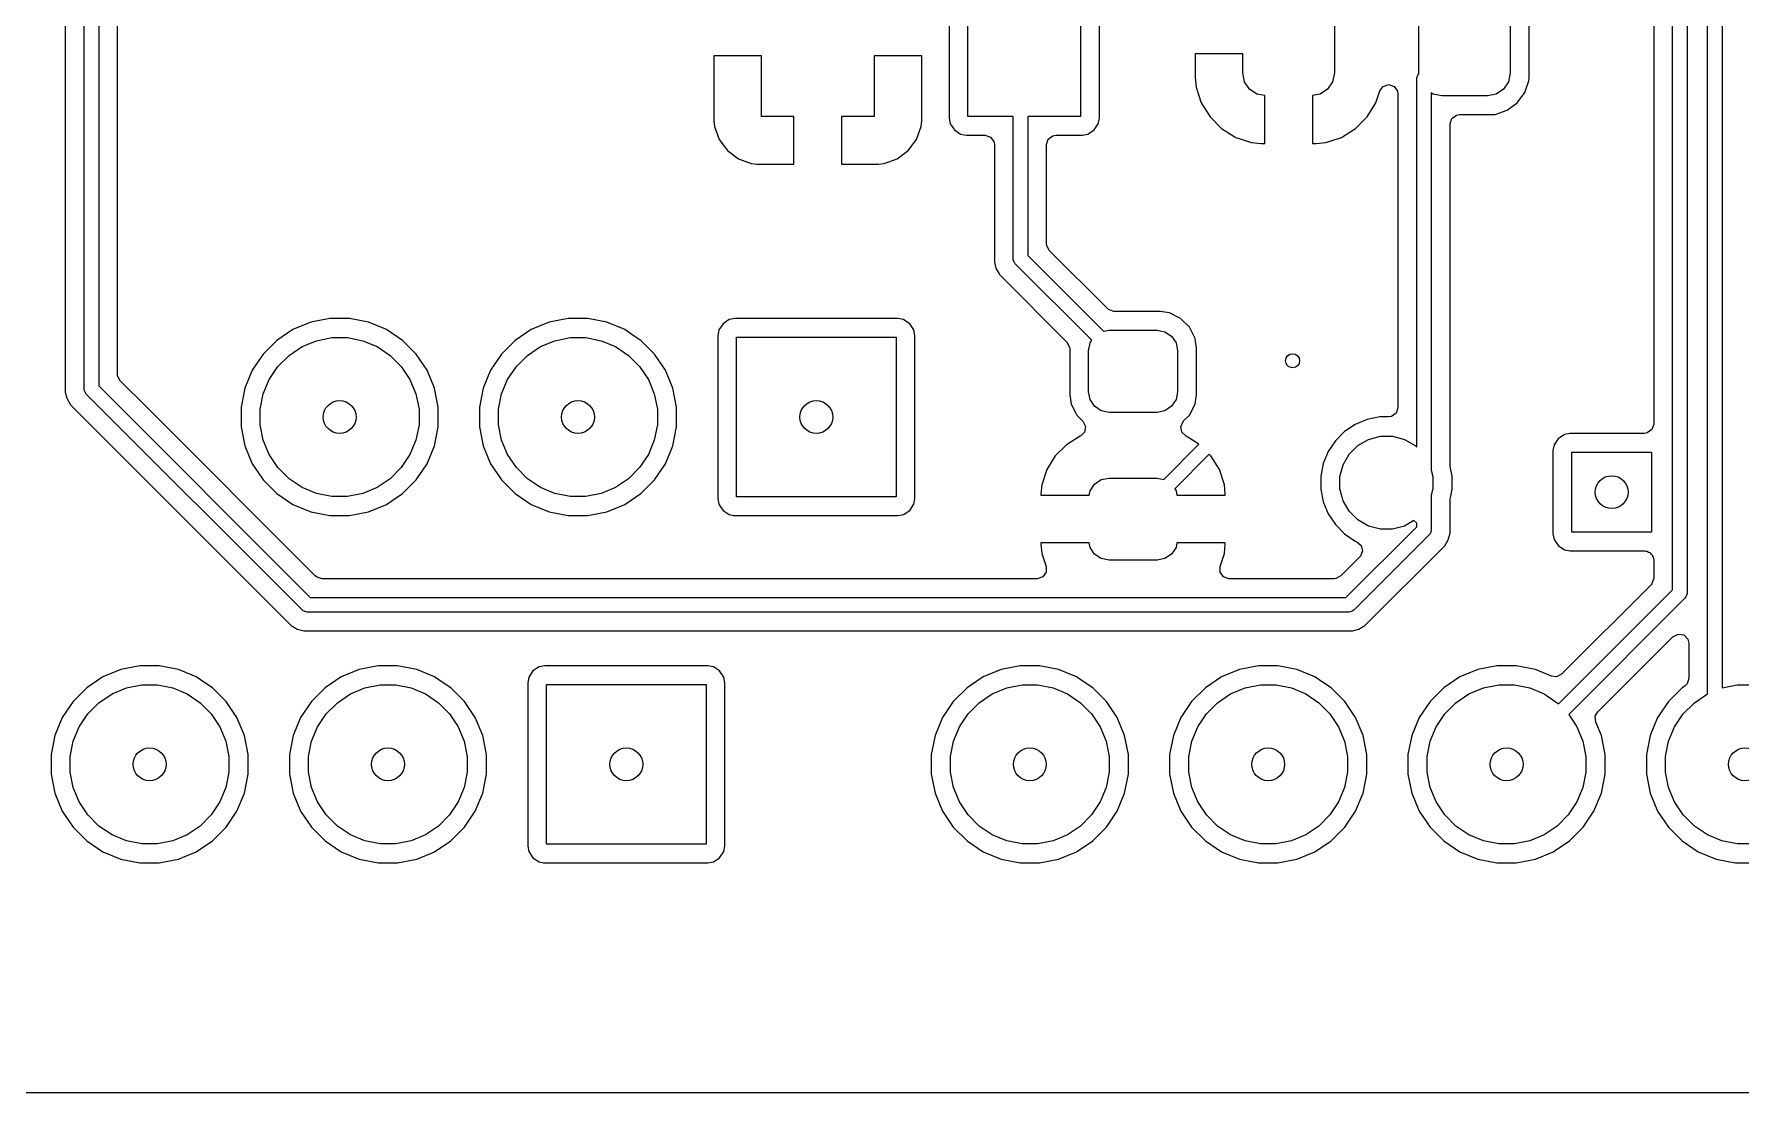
# Model space of a CAD drawing. Extents: x 2.09 to 4.51, y -4.8 to -2.93.
# Drawn here: x 2.948 to 3.664, y -4.803 to -4.359 of the extents above; entities that cross this region are included whole.
import ezdxf

# ---------------------------------------------------------------- set-up
doc = ezdxf.new("R2010")
doc.units = 0
doc.header["$MEASUREMENT"] = 0
doc.layers.add('BLACK', color=7, linetype='CONTINUOUS')

msp = doc.modelspace()

# ---------------------------------------------------------------- linework, layer by layer
at = {"layer": 'BLACK', "linetype": 'CONTINUOUS'}
for p, q in [((3.63577, -4.5922), (3.63577, -4.10528)), ((3.64187, -4.10654), (3.64187, -4.59347)), ((3.65049, -4.63579), (3.65049, -4.12902)), ((3.65659, -4.12902), (3.65659, -4.6333)), ((3.62787, -4.17261), (3.62787, -4.52266)), ((2.9615, -4.27415), (2.9615, -4.50643)), ((2.96939, -4.50787), (2.96939, -4.27559)), ((2.97549, -4.27685), (2.97549, -4.50661)), ((2.98339, -4.36817), (2.98339, -4.32082)), ((3.33226, -4.32196), (3.33226, -4.39438)), ((3.34016, -4.3936), (3.34016, -4.32274)), ((3.57559, -4.37748), (3.57559, -4.33734)), ((3.3874, -4.34118), (3.3874, -4.3936)), ((3.3953, -4.36741), (3.3953, -4.34607)), ((3.49388, -4.33944), (3.49388, -4.37537)), ((3.52931, -4.37537), (3.52931, -4.33944)), ((3.5677, -4.33944), (3.5677, -4.37537)), ((3.3953, -4.39438), (3.3953, -4.36741)), ((3.45549, -4.36741), (3.43549, -4.36741)), ((3.43549, -4.36741), (3.43549, -4.36741)), ((3.43549, -4.36741), (3.43549, -4.37734)), ((3.45549, -4.37537), (3.45549, -4.36741)), ((2.98339, -4.50173), (2.98339, -4.36817)), ((3.25354, -4.36817), (3.23354, -4.36817)), ((3.23354, -4.36817), (3.23354, -4.36817)), ((3.23354, -4.36817), (3.23354, -4.39552)), ((3.25354, -4.3936), (3.25354, -4.36817)), ((3.32079, -4.36817), (3.30079, -4.36817)), ((3.30079, -4.36817), (3.30079, -4.3936)), ((3.32079, -4.39552), (3.32079, -4.36817)), ((3.32079, -4.36817), (3.32079, -4.36817)), ((3.43549, -4.37734), (3.43591, -4.38139)), ((3.43591, -4.38139), (3.43591, -4.3814)), ((3.43591, -4.3814), (3.43808, -4.38796)), ((3.45622, -4.37904), (3.45549, -4.37537)), ((3.4583, -4.38216), (3.45622, -4.37904)), ((3.49315, -4.37904), (3.49107, -4.38216)), ((3.49388, -4.37537), (3.49315, -4.37904)), ((3.51295, -4.38294), (3.51438, -4.381)), ((3.51438, -4.381), (3.51668, -4.38027)), ((3.51668, -4.38027), (3.51896, -4.38102)), ((3.51896, -4.38102), (3.52037, -4.38298)), ((3.52844, -4.37795), (3.5285, -4.37736)), ((3.52844, -4.53234), (3.52844, -4.37795)), ((3.5285, -4.37736), (3.52896, -4.37626)), ((3.52896, -4.37626), (3.52934, -4.3758)), ((3.52939, -4.37575), (3.52931, -4.37537)), ((3.52934, -4.3758), (3.52939, -4.37575)), ((3.56697, -4.37904), (3.56489, -4.38216)), ((3.5677, -4.37537), (3.56697, -4.37904)), ((3.57374, -4.38363), (3.57548, -4.37866)), ((3.57548, -4.37866), (3.57559, -4.37748)), ((3.57559, -4.37748), (3.57559, -4.37748)), ((3.43808, -4.38796), (3.43808, -4.38796)), ((3.43808, -4.38796), (3.44172, -4.39385)), ((3.46142, -4.38424), (3.4583, -4.38216)), ((3.46469, -4.38489), (3.46142, -4.38424)), ((3.46469, -4.40497), (3.46469, -4.38489)), ((3.48795, -4.38424), (3.48469, -4.38489)), ((3.48469, -4.38489), (3.48469, -4.40497)), ((3.49107, -4.38216), (3.48795, -4.38424)), ((3.50766, -4.39385), (3.51129, -4.38796)), ((3.51129, -4.38796), (3.51295, -4.38294)), ((3.51129, -4.38796), (3.51129, -4.38796)), ((3.52037, -4.38298), (3.52055, -4.38416)), ((3.52055, -4.38416), (3.52055, -4.51577)), ((3.53524, -4.38424), (3.53455, -4.38378)), ((3.53455, -4.38378), (3.53455, -4.542)), ((3.53891, -4.38497), (3.53524, -4.38424)), ((3.5581, -4.38497), (3.53891, -4.38497)), ((3.56177, -4.38424), (3.5581, -4.38497)), ((3.56489, -4.38216), (3.56177, -4.38424)), ((3.56637, -4.39101), (3.57061, -4.38788)), ((3.57061, -4.38788), (3.57374, -4.38363)), ((3.23354, -4.39552), (3.2338, -4.3979)), ((3.26717, -4.3936), (3.25354, -4.3936)), ((3.26717, -4.4136), (3.26717, -4.3936)), ((3.30079, -4.3936), (3.28717, -4.3936)), ((3.28717, -4.3936), (3.28717, -4.4136)), ((3.32053, -4.3979), (3.32079, -4.39552)), ((3.33226, -4.39438), (3.33226, -4.39438)), ((3.33226, -4.39438), (3.33272, -4.39668)), ((3.35915, -4.3936), (3.34016, -4.3936)), ((3.35915, -4.45325), (3.35915, -4.3936)), ((3.3874, -4.3936), (3.36526, -4.3936)), ((3.36526, -4.3936), (3.36526, -4.45198)), ((3.39484, -4.39668), (3.3953, -4.39438)), ((3.44172, -4.39385), (3.44661, -4.39874)), ((3.50276, -4.39874), (3.50766, -4.39385)), ((3.54244, -4.39676), (3.54319, -4.39447)), ((3.54319, -4.39447), (3.54513, -4.39305)), ((3.54513, -4.39305), (3.54634, -4.39286)), ((3.54634, -4.39286), (3.56021, -4.39286)), ((3.56021, -4.39286), (3.56139, -4.39275)), ((3.56021, -4.39286), (3.56021, -4.39286)), ((3.56139, -4.39275), (3.56637, -4.39101)), ((3.2338, -4.3979), (3.2338, -4.3979)), ((3.2338, -4.3979), (3.23581, -4.40329)), ((3.23581, -4.40329), (3.23926, -4.40789)), ((3.31508, -4.40789), (3.31852, -4.40329)), ((3.31852, -4.40329), (3.32053, -4.3979)), ((3.32053, -4.3979), (3.32053, -4.3979)), ((3.33272, -4.39668), (3.33272, -4.39668)), ((3.33272, -4.39668), (3.3341, -4.39874)), ((3.3341, -4.39874), (3.33447, -4.39929)), ((3.33447, -4.39929), (3.33708, -4.40104)), ((3.33708, -4.40104), (3.33852, -4.40133)), ((3.33852, -4.40133), (3.33938, -4.4015)), ((3.33938, -4.4015), (3.33938, -4.4015)), ((3.33938, -4.4015), (3.33938, -4.4015)), ((3.33938, -4.4015), (3.34736, -4.4015)), ((3.34736, -4.4015), (3.34965, -4.40224)), ((3.34965, -4.40224), (3.35107, -4.40419)), ((3.37315, -4.40539), (3.37389, -4.4031)), ((3.37389, -4.4031), (3.37584, -4.40169)), ((3.37584, -4.40169), (3.37705, -4.4015)), ((3.37705, -4.4015), (3.38818, -4.4015)), ((3.38818, -4.4015), (3.39048, -4.40104)), ((3.38818, -4.4015), (3.38818, -4.4015)), ((3.39048, -4.40104), (3.39309, -4.39929)), ((3.39309, -4.39929), (3.39484, -4.39668)), ((3.44661, -4.39874), (3.4525, -4.40238)), ((3.4525, -4.40238), (3.4525, -4.40238)), ((3.4525, -4.40238), (3.45906, -4.40455)), ((3.49031, -4.40455), (3.49688, -4.40238)), ((3.49688, -4.40238), (3.50276, -4.39874)), ((3.49688, -4.40238), (3.49688, -4.40238)), ((3.54244, -4.53969), (3.54244, -4.39676)), ((3.23926, -4.40789), (3.23926, -4.40789)), ((3.23926, -4.40789), (3.24386, -4.41134)), ((3.31047, -4.41134), (3.31507, -4.40789)), ((3.31507, -4.40789), (3.31508, -4.40789)), ((3.35107, -4.40419), (3.35126, -4.40539)), ((3.35126, -4.40539), (3.35126, -4.45181)), ((3.37315, -4.4471), (3.37315, -4.40539)), ((3.45906, -4.40455), (3.45906, -4.40455)), ((3.45906, -4.40455), (3.46312, -4.40497)), ((3.46312, -4.40497), (3.46469, -4.40497)), ((3.48469, -4.40497), (3.48469, -4.40497)), ((3.48469, -4.40497), (3.48626, -4.40497)), ((3.48626, -4.40497), (3.49031, -4.40455)), ((3.49031, -4.40455), (3.49031, -4.40455)), ((3.24386, -4.41134), (3.24925, -4.41335)), ((3.24925, -4.41335), (3.24925, -4.41335)), ((3.24925, -4.41335), (3.25163, -4.4136)), ((3.25163, -4.4136), (3.26717, -4.4136)), ((3.26717, -4.4136), (3.26717, -4.4136)), ((3.28717, -4.4136), (3.28717, -4.4136)), ((3.28717, -4.4136), (3.3027, -4.4136)), ((3.3027, -4.4136), (3.30508, -4.41335)), ((3.30508, -4.41335), (3.31047, -4.41134)), ((3.30508, -4.41335), (3.30508, -4.41335)), ((3.35126, -4.45181), (3.35126, -4.45469)), ((3.35921, -4.45384), (3.35915, -4.45325)), ((3.36526, -4.45198), (3.39701, -4.48374)), ((3.3732, -4.44771), (3.37315, -4.4471)), ((3.37429, -4.44986), (3.3732, -4.44771)), ((3.39867, -4.47423), (3.37429, -4.44986)), ((3.35126, -4.45469), (3.35193, -4.4572)), ((3.35193, -4.4572), (3.35201, -4.45747)), ((3.35201, -4.45747), (3.35326, -4.45964)), ((3.35326, -4.45964), (3.35345, -4.45997)), ((3.35345, -4.45997), (3.38171, -4.48823)), ((3.35967, -4.45494), (3.35921, -4.45384)), ((3.36005, -4.45541), (3.35967, -4.45494)), ((3.39213, -4.48749), (3.36005, -4.45541)), ((3.39913, -4.47463), (3.39867, -4.47423)), ((3.40142, -4.47537), (3.39913, -4.47463)), ((3.06451, -4.47992), (3.05698, -4.48303)), ((3.0725, -4.47833), (3.06451, -4.47992)), ((3.08065, -4.47833), (3.0725, -4.47833)), ((3.0725, -4.47833), (3.0725, -4.47833)), ((3.08864, -4.47992), (3.08065, -4.47833)), ((3.08065, -4.47833), (3.08065, -4.47833)), ((3.09617, -4.48303), (3.08864, -4.47992)), ((3.16451, -4.47992), (3.15698, -4.48303)), ((3.1725, -4.47833), (3.16451, -4.47992)), ((3.18065, -4.47833), (3.1725, -4.47833)), ((3.1725, -4.47833), (3.1725, -4.47833)), ((3.18864, -4.47992), (3.18065, -4.47833)), ((3.18065, -4.47833), (3.18065, -4.47833)), ((3.19617, -4.48303), (3.18864, -4.47992)), ((3.23742, -4.48053), (3.23567, -4.48314)), ((3.24003, -4.47878), (3.23742, -4.48053)), ((3.23742, -4.48053), (3.23742, -4.48053)), ((3.24233, -4.47833), (3.24003, -4.47878)), ((3.24003, -4.47878), (3.24003, -4.47878)), ((3.31082, -4.47833), (3.24233, -4.47833)), ((3.24233, -4.47833), (3.24233, -4.47833)), ((3.24233, -4.47833), (3.24233, -4.47833)), ((3.31312, -4.47878), (3.31082, -4.47833)), ((3.31082, -4.47833), (3.31082, -4.47833)), ((3.3151, -4.48011), (3.31312, -4.47878)), ((3.31312, -4.47878), (3.31312, -4.47878)), ((3.31312, -4.47878), (3.31312, -4.47878)), ((3.31312, -4.47878), (3.31312, -4.47878)), ((3.31573, -4.48053), (3.3151, -4.48011)), ((3.31748, -4.48314), (3.31573, -4.48053)), ((3.42084, -4.47537), (3.40142, -4.47537)), ((3.42374, -4.47583), (3.42084, -4.47537)), ((3.42084, -4.47537), (3.42084, -4.47537)), ((3.4247, -4.47599), (3.42374, -4.47583)), ((3.42829, -4.47782), (3.4247, -4.47599)), ((3.4247, -4.47599), (3.4247, -4.47599)), ((3.42936, -4.47836), (3.42829, -4.47782)), ((3.43306, -4.48206), (3.42936, -4.47836)), ((3.43543, -4.48672), (3.43306, -4.48206)), ((3.05021, -4.48756), (3.04445, -4.49332)), ((3.05698, -4.48303), (3.05021, -4.48756)), ((3.0608, -4.49017), (3.06686, -4.48766)), ((3.06686, -4.48766), (3.07329, -4.48638)), ((3.07329, -4.48638), (3.07985, -4.48638)), ((3.07985, -4.48638), (3.08629, -4.48766)), ((3.08629, -4.48766), (3.09235, -4.49017)), ((3.10294, -4.48756), (3.09617, -4.48303)), ((3.1087, -4.49332), (3.10294, -4.48756)), ((3.10294, -4.48756), (3.10294, -4.48756)), ((3.15021, -4.48756), (3.14445, -4.49332)), ((3.15698, -4.48303), (3.15021, -4.48756)), ((3.1608, -4.49017), (3.16686, -4.48766)), ((3.16686, -4.48766), (3.17329, -4.48638)), ((3.17329, -4.48638), (3.17985, -4.48638)), ((3.17985, -4.48638), (3.18629, -4.48766)), ((3.18629, -4.48766), (3.19235, -4.49017)), ((3.19977, -4.48544), (3.19617, -4.48303)), ((3.20294, -4.48756), (3.19977, -4.48544)), ((3.2087, -4.49332), (3.20294, -4.48756)), ((3.20294, -4.48756), (3.20294, -4.48756)), ((3.23567, -4.48314), (3.23522, -4.48544)), ((3.23522, -4.48544), (3.23522, -4.48544)), ((3.23522, -4.48544), (3.23522, -4.55393)), ((3.23567, -4.48314), (3.23567, -4.48314)), ((3.24311, -4.55315), (3.24311, -4.48622)), ((3.24311, -4.48622), (3.31004, -4.48622)), ((3.31004, -4.48622), (3.31004, -4.55315)), ((3.31793, -4.48544), (3.31748, -4.48314)), ((3.31793, -4.55393), (3.31793, -4.48544)), ((3.38171, -4.48823), (3.38281, -4.49038)), ((3.39075, -4.49188), (3.3914, -4.48858)), ((3.3914, -4.48858), (3.39213, -4.48749)), ((3.39701, -4.48374), (3.39936, -4.48327)), ((3.39936, -4.48327), (3.41954, -4.48327)), ((3.41954, -4.48327), (3.42283, -4.48392)), ((3.42283, -4.48392), (3.42563, -4.48579)), ((3.42563, -4.48579), (3.42749, -4.48858)), ((3.42749, -4.48858), (3.42815, -4.49188)), ((3.43579, -4.48899), (3.43543, -4.48672)), ((3.43604, -4.49058), (3.43579, -4.48899)), ((3.04445, -4.49332), (3.03992, -4.50009)), ((3.05071, -4.49846), (3.05535, -4.49382)), ((3.05535, -4.49382), (3.0608, -4.49017)), ((3.09235, -4.49017), (3.0978, -4.49382)), ((3.0978, -4.49382), (3.10244, -4.49846)), ((3.11323, -4.50009), (3.1087, -4.49332)), ((3.14445, -4.49332), (3.13992, -4.50009)), ((3.15071, -4.49846), (3.15535, -4.49382)), ((3.15535, -4.49382), (3.1608, -4.49017)), ((3.19235, -4.49017), (3.1978, -4.49382)), ((3.1978, -4.49382), (3.20244, -4.49846)), ((3.21323, -4.50009), (3.2087, -4.49332)), ((3.38281, -4.49038), (3.38285, -4.49099)), ((3.38285, -4.49099), (3.38285, -4.5104)), ((3.39075, -4.5091), (3.39075, -4.49188)), ((3.42815, -4.49188), (3.42815, -4.5091)), ((3.43604, -4.5104), (3.43604, -4.49058)), ((2.98343, -4.50234), (2.98339, -4.50173)), ((2.98453, -4.50448), (2.98343, -4.50234)), ((3.03992, -4.50009), (3.03681, -4.50762)), ((3.04706, -4.50391), (3.05071, -4.49846)), ((3.10244, -4.49846), (3.10609, -4.50391)), ((3.11634, -4.50762), (3.11323, -4.50009)), ((3.13992, -4.50009), (3.13681, -4.50762)), ((3.14706, -4.50391), (3.15071, -4.49846)), ((3.20244, -4.49846), (3.20609, -4.50391)), ((3.21634, -4.50762), (3.21323, -4.50009)), ((2.9615, -4.50643), (2.9615, -4.50931)), ((2.9615, -4.50931), (2.96217, -4.51183)), ((2.96945, -4.50847), (2.96939, -4.50787)), ((2.9699, -4.50957), (2.96945, -4.50847)), ((2.97028, -4.51003), (2.9699, -4.50957)), ((3.06083, -4.60058), (2.97028, -4.51003)), ((2.97549, -4.50661), (3.06426, -4.59537)), ((2.99566, -4.51561), (2.98453, -4.50448)), ((3.03681, -4.50762), (3.03522, -4.51561)), ((3.04327, -4.5164), (3.04455, -4.50997)), ((3.04455, -4.50997), (3.04706, -4.50391)), ((3.10609, -4.50391), (3.1086, -4.50997)), ((3.1086, -4.50997), (3.10988, -4.5164)), ((3.11793, -4.51561), (3.11634, -4.50762)), ((3.13681, -4.50762), (3.13522, -4.51561)), ((3.14327, -4.5164), (3.14455, -4.50997)), ((3.14455, -4.50997), (3.14706, -4.50391)), ((3.20609, -4.50391), (3.2086, -4.50997)), ((3.2086, -4.50997), (3.20988, -4.5164)), ((3.21793, -4.51561), (3.21634, -4.50762)), ((3.38285, -4.5104), (3.38347, -4.51427)), ((3.3914, -4.5124), (3.39075, -4.5091)), ((3.42815, -4.5091), (3.42749, -4.5124)), ((3.43591, -4.51123), (3.43604, -4.5104)), ((2.96217, -4.51183), (2.96224, -4.5121)), ((2.96224, -4.5121), (2.96349, -4.51427)), ((2.96349, -4.51427), (2.96368, -4.51459)), ((2.96368, -4.51459), (3.05627, -4.60718)), ((3.06638, -4.58634), (2.99566, -4.51561)), ((3.03522, -4.51561), (3.03522, -4.52376)), ((3.04327, -4.52297), (3.04327, -4.5164)), ((3.10988, -4.5164), (3.10988, -4.52297)), ((3.11793, -4.52376), (3.11793, -4.51561)), ((3.11793, -4.51561), (3.11793, -4.51561)), ((3.13522, -4.51561), (3.13522, -4.52376)), ((3.14327, -4.52297), (3.14327, -4.5164)), ((3.20988, -4.5164), (3.20988, -4.52297)), ((3.21793, -4.52376), (3.21793, -4.51561)), ((3.38347, -4.51427), (3.38347, -4.51427)), ((3.38347, -4.51427), (3.38528, -4.51783)), ((3.38528, -4.51783), (3.38584, -4.51893)), ((3.39327, -4.51519), (3.3914, -4.5124)), ((3.39606, -4.51706), (3.39327, -4.51519)), ((3.39936, -4.51772), (3.39606, -4.51706)), ((3.41954, -4.51772), (3.39936, -4.51772)), ((3.42283, -4.51706), (3.41954, -4.51772)), ((3.42563, -4.51519), (3.42283, -4.51706)), ((3.42749, -4.5124), (3.42563, -4.51519)), ((3.43306, -4.51893), (3.43543, -4.51427)), ((3.43543, -4.51427), (3.43591, -4.51123)), ((3.51981, -4.51806), (3.51786, -4.51947)), ((3.52055, -4.51577), (3.51981, -4.51806)), ((3.03522, -4.52376), (3.03681, -4.53175)), ((3.04455, -4.5294), (3.04327, -4.52297)), ((3.10988, -4.52297), (3.1086, -4.5294)), ((3.11634, -4.53175), (3.11793, -4.52376)), ((3.13522, -4.52376), (3.13681, -4.53175)), ((3.14455, -4.5294), (3.14327, -4.52297)), ((3.20988, -4.52297), (3.2086, -4.5294)), ((3.21634, -4.53175), (3.21793, -4.52376)), ((3.38584, -4.51893), (3.38837, -4.52146)), ((3.38837, -4.52146), (3.38946, -4.5236)), ((3.38946, -4.5236), (3.38909, -4.52598)), ((3.42942, -4.52374), (3.43043, -4.52155)), ((3.42988, -4.5261), (3.42942, -4.52374)), ((3.43043, -4.52155), (3.43053, -4.52146)), ((3.43053, -4.52146), (3.43306, -4.51893)), ((3.50268, -4.5228), (3.49817, -4.52582)), ((3.5077, -4.52073), (3.50268, -4.5228)), ((3.50268, -4.5228), (3.50268, -4.5228)), ((3.51303, -4.51967), (3.5077, -4.52073)), ((3.5077, -4.52073), (3.5077, -4.52073)), ((3.51665, -4.51967), (3.51303, -4.51967)), ((3.51786, -4.51947), (3.51665, -4.51967)), ((3.62713, -4.52495), (3.62518, -4.52636)), ((3.62787, -4.52266), (3.62713, -4.52495)), ((3.03681, -4.53175), (3.03992, -4.53928)), ((3.04706, -4.53546), (3.04455, -4.5294)), ((3.1086, -4.5294), (3.10609, -4.53546)), ((3.11323, -4.53928), (3.11634, -4.53175)), ((3.13681, -4.53175), (3.13992, -4.53928)), ((3.14706, -4.53546), (3.14455, -4.5294)), ((3.2086, -4.5294), (3.20609, -4.53546)), ((3.21323, -4.53928), (3.21634, -4.53175)), ((3.38149, -4.53129), (3.37676, -4.53602)), ((3.38719, -4.52778), (3.38149, -4.53129)), ((3.38726, -4.52775), (3.38719, -4.52778)), ((3.38738, -4.52769), (3.38726, -4.52775)), ((3.38909, -4.52598), (3.38738, -4.52769)), ((3.4223, -4.54583), (3.43705, -4.53107)), ((3.43153, -4.52764), (3.42988, -4.5261)), ((3.43152, -4.52766), (3.43153, -4.52764)), ((3.4316, -4.52771), (3.43152, -4.52766)), ((3.43164, -4.52775), (3.4316, -4.52771)), ((3.43171, -4.52778), (3.43164, -4.52775)), ((3.43705, -4.53107), (3.43171, -4.52778)), ((3.49433, -4.52966), (3.49131, -4.53418)), ((3.49817, -4.52582), (3.49433, -4.52966)), ((3.50013, -4.53526), (3.50376, -4.53163)), ((3.50376, -4.53163), (3.50821, -4.52906)), ((3.50821, -4.52906), (3.51318, -4.52773)), ((3.51318, -4.52773), (3.51832, -4.52773)), ((3.51832, -4.52773), (3.52328, -4.52906)), ((3.52328, -4.52906), (3.52773, -4.53163)), ((3.52773, -4.53163), (3.52844, -4.53234)), ((3.58607, -4.53137), (3.58561, -4.53367)), ((3.58781, -4.52876), (3.58607, -4.53137)), ((3.58607, -4.53137), (3.58607, -4.53137)), ((3.59042, -4.52701), (3.58781, -4.52876)), ((3.58781, -4.52876), (3.58781, -4.52876)), ((3.59273, -4.52656), (3.59042, -4.52701)), ((3.59042, -4.52701), (3.59042, -4.52701)), ((3.62398, -4.52656), (3.59273, -4.52656)), ((3.59273, -4.52656), (3.59273, -4.52656)), ((3.59273, -4.52656), (3.59273, -4.52656)), ((3.62518, -4.52636), (3.62398, -4.52656)), ((3.03992, -4.53928), (3.04388, -4.5452)), ((3.05071, -4.54091), (3.04706, -4.53546)), ((3.10609, -4.53546), (3.10244, -4.54091)), ((3.1087, -4.54605), (3.11323, -4.53928)), ((3.13992, -4.53928), (3.14388, -4.5452)), ((3.15071, -4.54091), (3.14706, -4.53546)), ((3.20609, -4.53546), (3.20244, -4.54091)), ((3.2087, -4.54605), (3.21323, -4.53928)), ((3.37676, -4.53602), (3.37325, -4.54171)), ((3.44143, -4.53532), (3.42696, -4.54979)), ((3.44213, -4.53602), (3.44143, -4.53532)), ((3.44565, -4.54171), (3.44213, -4.53602)), ((3.48923, -4.5392), (3.48817, -4.54453)), ((3.49131, -4.53418), (3.48923, -4.5392)), ((3.48923, -4.5392), (3.48923, -4.5392)), ((3.49131, -4.53418), (3.49131, -4.53418)), ((3.49756, -4.53971), (3.50013, -4.53526)), ((3.58561, -4.53367), (3.58561, -4.53367)), ((3.58561, -4.53367), (3.58561, -4.56869)), ((3.5935, -4.56791), (3.5935, -4.53445)), ((3.5935, -4.53445), (3.62697, -4.53445)), ((3.62697, -4.53445), (3.62697, -4.56791)), ((3.04388, -4.5452), (3.04445, -4.54605)), ((3.04445, -4.54605), (3.05021, -4.55181)), ((3.05535, -4.54555), (3.05071, -4.54091)), ((3.0608, -4.5492), (3.05535, -4.54555)), ((3.0978, -4.54555), (3.09235, -4.5492)), ((3.10244, -4.54091), (3.0978, -4.54555)), ((3.10294, -4.55181), (3.1087, -4.54605)), ((3.14388, -4.5452), (3.14445, -4.54605)), ((3.14445, -4.54605), (3.15021, -4.55181)), ((3.15535, -4.54555), (3.15071, -4.54091)), ((3.1608, -4.5492), (3.15535, -4.54555)), ((3.1978, -4.54555), (3.19235, -4.5492)), ((3.20244, -4.54091), (3.1978, -4.54555)), ((3.20294, -4.55181), (3.2087, -4.54605)), ((3.37325, -4.54171), (3.37115, -4.54806)), ((3.39327, -4.5478), (3.39606, -4.54593)), ((3.39606, -4.54593), (3.39936, -4.54528)), ((3.39936, -4.54528), (3.41954, -4.54528)), ((3.41954, -4.54528), (3.4223, -4.54583)), ((3.44775, -4.54806), (3.44565, -4.54171)), ((3.48817, -4.54453), (3.48817, -4.54996)), ((3.49623, -4.54467), (3.49756, -4.53971)), ((3.49623, -4.54981), (3.49623, -4.54467)), ((3.53455, -4.542), (3.53526, -4.54467)), ((3.53526, -4.54467), (3.53526, -4.54981)), ((3.54252, -4.54045), (3.54244, -4.53969)), ((3.54333, -4.54453), (3.54252, -4.54045)), ((3.54333, -4.54996), (3.54333, -4.54453)), ((3.05021, -4.55181), (3.05698, -4.55634)), ((3.06686, -4.55171), (3.0608, -4.5492)), ((3.07329, -4.55299), (3.06686, -4.55171)), ((3.07985, -4.55299), (3.07329, -4.55299)), ((3.08629, -4.55171), (3.07985, -4.55299)), ((3.09235, -4.5492), (3.08629, -4.55171)), ((3.09617, -4.55634), (3.10294, -4.55181)), ((3.15021, -4.55181), (3.15698, -4.55634)), ((3.16686, -4.55171), (3.1608, -4.5492)), ((3.17329, -4.55299), (3.16686, -4.55171)), ((3.17985, -4.55299), (3.17329, -4.55299)), ((3.18629, -4.55171), (3.17985, -4.55299)), ((3.19235, -4.5492), (3.18629, -4.55171)), ((3.19617, -4.55634), (3.20294, -4.55181)), ((3.31004, -4.55315), (3.24311, -4.55315)), ((3.37115, -4.54806), (3.37075, -4.55198)), ((3.37075, -4.55198), (3.37075, -4.5525)), ((3.37075, -4.5525), (3.37075, -4.5525)), ((3.37075, -4.5525), (3.39102, -4.5525)), ((3.39102, -4.5525), (3.3914, -4.55059)), ((3.3914, -4.55059), (3.39327, -4.5478)), ((3.42696, -4.54979), (3.42749, -4.55059)), ((3.42749, -4.55059), (3.42787, -4.5525)), ((3.42787, -4.5525), (3.44815, -4.5525)), ((3.44815, -4.55198), (3.44775, -4.54806)), ((3.44775, -4.54806), (3.44775, -4.54806)), ((3.44815, -4.5525), (3.44815, -4.55198)), ((3.44815, -4.5525), (3.44815, -4.5525)), ((3.48817, -4.54996), (3.48923, -4.55529)), ((3.49756, -4.55478), (3.49623, -4.54981)), ((3.53526, -4.54981), (3.53455, -4.55249)), ((3.53455, -4.55249), (3.53455, -4.56299)), ((3.54252, -4.55404), (3.54274, -4.55291)), ((3.54274, -4.55291), (3.54333, -4.54996)), ((3.05698, -4.55634), (3.06451, -4.55945)), ((3.06451, -4.55945), (3.0725, -4.56104)), ((3.08065, -4.56104), (3.08864, -4.55945)), ((3.08864, -4.55945), (3.09617, -4.55634)), ((3.15698, -4.55634), (3.16451, -4.55945)), ((3.16451, -4.55945), (3.1725, -4.56104)), ((3.18065, -4.56104), (3.18864, -4.55945)), ((3.18864, -4.55945), (3.19617, -4.55634)), ((3.23522, -4.55393), (3.23522, -4.55393)), ((3.23522, -4.55393), (3.23567, -4.55623)), ((3.23567, -4.55623), (3.23567, -4.55623)), ((3.23567, -4.55623), (3.23641, -4.55732)), ((3.23641, -4.55732), (3.23742, -4.55884)), ((3.23742, -4.55884), (3.24003, -4.56059)), ((3.24003, -4.56059), (3.24178, -4.56093)), ((3.24178, -4.56093), (3.24233, -4.56104)), ((3.31082, -4.56104), (3.31312, -4.56059)), ((3.31312, -4.56059), (3.31573, -4.55884)), ((3.31573, -4.55884), (3.31748, -4.55623)), ((3.31748, -4.55623), (3.31793, -4.55393)), ((3.48923, -4.55529), (3.48923, -4.55529)), ((3.48923, -4.55529), (3.49131, -4.56031)), ((3.49131, -4.56031), (3.49131, -4.56031)), ((3.49131, -4.56031), (3.49433, -4.56482)), ((3.50013, -4.55923), (3.49756, -4.55478)), ((3.50376, -4.56286), (3.50013, -4.55923)), ((3.54244, -4.5548), (3.54252, -4.55404)), ((3.54244, -4.56155), (3.54244, -4.5548)), ((3.0725, -4.56104), (3.0725, -4.56104)), ((3.0725, -4.56104), (3.08065, -4.56104)), ((3.08065, -4.56104), (3.08065, -4.56104)), ((3.1725, -4.56104), (3.1725, -4.56104)), ((3.1725, -4.56104), (3.18065, -4.56104)), ((3.18065, -4.56104), (3.18065, -4.56104)), ((3.24233, -4.56104), (3.24233, -4.56104)), ((3.24233, -4.56104), (3.24233, -4.56104)), ((3.24233, -4.56104), (3.24233, -4.56104)), ((3.24233, -4.56104), (3.31082, -4.56104)), ((3.31082, -4.56104), (3.31082, -4.56104)), ((3.49433, -4.56482), (3.49817, -4.56867)), ((3.49874, -4.59537), (3.52844, -4.56567)), ((3.50821, -4.56543), (3.50376, -4.56286)), ((3.51318, -4.56676), (3.50821, -4.56543)), ((3.51832, -4.56676), (3.51318, -4.56676)), ((3.52328, -4.56543), (3.51832, -4.56676)), ((3.5273, -4.56311), (3.52328, -4.56543)), ((3.52844, -4.56426), (3.5273, -4.56311)), ((3.52844, -4.56567), (3.52844, -4.56426)), ((3.53449, -4.56752), (3.53403, -4.56862)), ((3.53455, -4.56693), (3.53449, -4.56752)), ((3.53455, -4.56299), (3.53455, -4.56693)), ((3.54244, -4.56549), (3.54244, -4.56155)), ((3.54244, -4.56837), (3.54244, -4.56549)), ((3.62697, -4.56791), (3.5935, -4.56791)), ((3.39102, -4.5725), (3.37075, -4.5725)), ((3.37075, -4.5725), (3.37075, -4.5725)), ((3.37075, -4.5725), (3.37075, -4.57302)), ((3.37075, -4.57302), (3.37115, -4.57694)), ((3.3914, -4.57441), (3.39102, -4.5725)), ((3.39327, -4.5772), (3.3914, -4.57441)), ((3.42749, -4.57441), (3.42563, -4.5772)), ((3.42787, -4.5725), (3.42749, -4.57441)), ((3.44815, -4.5725), (3.42787, -4.5725)), ((3.44775, -4.57694), (3.44815, -4.57302)), ((3.44815, -4.57302), (3.44815, -4.5725)), ((3.44815, -4.5725), (3.44815, -4.5725)), ((3.49817, -4.56867), (3.50268, -4.57168)), ((3.53365, -4.56909), (3.50216, -4.60058)), ((3.50268, -4.57168), (3.50268, -4.57168)), ((3.50268, -4.57168), (3.50336, -4.57196)), ((3.50336, -4.57196), (3.50519, -4.57353)), ((3.50519, -4.57353), (3.50576, -4.57587)), ((3.50672, -4.60718), (3.54025, -4.57365)), ((3.53403, -4.56862), (3.53365, -4.56909)), ((3.54025, -4.57365), (3.5417, -4.57115)), ((3.5417, -4.57115), (3.54244, -4.56837)), ((3.58561, -4.56869), (3.58561, -4.56869)), ((3.58561, -4.56869), (3.58607, -4.57099)), ((3.58607, -4.57099), (3.58607, -4.57099)), ((3.58607, -4.57099), (3.58776, -4.57353)), ((3.58776, -4.57353), (3.58781, -4.5736)), ((3.58781, -4.5736), (3.59042, -4.57535)), ((3.37115, -4.57694), (3.37115, -4.57694)), ((3.37115, -4.57694), (3.37294, -4.58236)), ((3.37294, -4.58236), (3.37296, -4.58477)), ((3.39606, -4.57907), (3.39327, -4.5772)), ((3.39936, -4.57972), (3.39606, -4.57907)), ((3.41954, -4.57972), (3.39936, -4.57972)), ((3.42283, -4.57907), (3.41954, -4.57972)), ((3.42563, -4.5772), (3.42283, -4.57907)), ((3.44595, -4.58236), (3.44775, -4.57694)), ((3.44595, -4.58238), (3.44595, -4.58236)), ((3.44595, -4.58479), (3.44595, -4.58238)), ((3.50463, -4.57832), (3.49661, -4.58634)), ((3.50483, -4.5781), (3.50463, -4.57832)), ((3.50576, -4.57587), (3.50483, -4.5781)), ((3.59042, -4.57535), (3.59217, -4.5757)), ((3.59217, -4.5757), (3.59273, -4.57581)), ((3.59273, -4.57581), (3.59273, -4.57581)), ((3.59273, -4.57581), (3.59273, -4.57581)), ((3.59273, -4.57581), (3.59273, -4.57581)), ((3.59273, -4.57581), (3.62398, -4.57581)), ((3.62398, -4.57581), (3.62456, -4.576)), ((3.62456, -4.576), (3.62518, -4.576)), ((3.62518, -4.576), (3.62568, -4.57636)), ((3.62568, -4.57636), (3.62627, -4.57655)), ((3.62627, -4.57655), (3.62663, -4.57705)), ((3.62663, -4.57705), (3.62713, -4.57741)), ((3.62713, -4.57741), (3.62732, -4.578)), ((3.62732, -4.578), (3.62768, -4.5785)), ((3.62768, -4.5785), (3.62787, -4.5797)), ((3.62787, -4.5797), (3.62787, -4.58732)), ((3.06685, -4.58674), (3.06638, -4.58634)), ((3.06914, -4.58748), (3.06685, -4.58674)), ((3.36924, -4.58748), (3.06914, -4.58748)), ((3.36927, -4.58748), (3.36924, -4.58748)), ((3.37155, -4.58672), (3.36927, -4.58748)), ((3.37296, -4.58477), (3.37155, -4.58672)), ((3.44736, -4.58674), (3.44595, -4.58479)), ((3.44965, -4.58748), (3.44736, -4.58674)), ((3.49385, -4.58748), (3.44965, -4.58748)), ((3.49446, -4.58743), (3.49385, -4.58748)), ((3.49661, -4.58634), (3.49446, -4.58743)), ((3.62713, -4.58961), (3.62673, -4.59007)), ((3.62787, -4.58732), (3.62713, -4.58961)), ((3.06426, -4.59537), (3.49874, -4.59537)), ((3.58793, -4.64004), (3.63577, -4.5922)), ((3.62673, -4.59007), (3.58925, -4.62756)), ((3.64098, -4.59562), (3.5922, -4.6444)), ((3.64136, -4.59516), (3.64098, -4.59562)), ((3.64181, -4.59406), (3.64136, -4.59516)), ((3.64136, -4.59516), (3.64136, -4.59516)), ((3.64187, -4.59347), (3.64181, -4.59406)), ((3.0613, -4.60096), (3.06083, -4.60058)), ((3.0624, -4.60142), (3.0613, -4.60096)), ((3.06299, -4.60148), (3.0624, -4.60142)), ((3.5, -4.60148), (3.06299, -4.60148)), ((3.5006, -4.60142), (3.5, -4.60148)), ((3.5017, -4.60096), (3.5006, -4.60142)), ((3.50216, -4.60058), (3.5017, -4.60096)), ((3.05627, -4.60718), (3.05877, -4.60862)), ((3.05877, -4.60862), (3.06155, -4.60937)), ((3.06155, -4.60937), (3.06155, -4.60937)), ((3.06155, -4.60937), (3.50144, -4.60937)), ((3.50144, -4.60937), (3.50422, -4.60862)), ((3.50144, -4.60937), (3.50144, -4.60937)), ((3.50422, -4.60862), (3.50672, -4.60718)), ((3.63594, -4.61182), (3.63809, -4.61072)), ((3.63809, -4.61072), (3.64047, -4.6111)), ((3.64047, -4.6111), (3.64217, -4.6128)), ((3.6044, -4.64336), (3.63594, -4.61182)), ((3.64217, -4.6128), (3.6426, -4.61457)), ((3.6426, -4.61457), (3.6426, -4.62926)), ((2.99278, -4.624), (2.98479, -4.62559)), ((3.00092, -4.624), (2.99278, -4.624)), ((2.99278, -4.624), (2.99278, -4.624)), ((3.00891, -4.62559), (3.00092, -4.624)), ((3.00092, -4.624), (3.00092, -4.624)), ((3.09278, -4.624), (3.08479, -4.62559)), ((3.10092, -4.624), (3.09278, -4.624)), ((3.09278, -4.624), (3.09278, -4.624)), ((3.10891, -4.62559), (3.10092, -4.624)), ((3.10092, -4.624), (3.10092, -4.624)), ((3.16031, -4.62445), (3.15769, -4.6262)), ((3.16261, -4.624), (3.16031, -4.62445)), ((3.16031, -4.62445), (3.16031, -4.62445)), ((3.23109, -4.624), (3.16261, -4.624)), ((3.16261, -4.624), (3.16261, -4.624)), ((3.16261, -4.624), (3.16261, -4.624)), ((3.23339, -4.62445), (3.23109, -4.624)), ((3.23109, -4.624), (3.23109, -4.624)), ((3.23601, -4.6262), (3.23339, -4.62445)), ((3.23339, -4.62445), (3.23339, -4.62445)), ((3.23339, -4.62445), (3.23339, -4.62445)), ((3.23339, -4.62445), (3.23339, -4.62445)), ((3.36207, -4.624), (3.35408, -4.62559)), ((3.37022, -4.624), (3.36207, -4.624)), ((3.36207, -4.624), (3.36207, -4.624)), ((3.37821, -4.62559), (3.37022, -4.624)), ((3.37022, -4.624), (3.37022, -4.624)), ((3.46207, -4.624), (3.45408, -4.62559)), ((3.47022, -4.624), (3.46207, -4.624)), ((3.46207, -4.624), (3.46207, -4.624)), ((3.47821, -4.62559), (3.47022, -4.624)), ((3.47022, -4.624), (3.47022, -4.624)), ((3.56207, -4.624), (3.55408, -4.62559)), ((3.57022, -4.624), (3.56207, -4.624)), ((3.56207, -4.624), (3.56207, -4.624)), ((3.57821, -4.62559), (3.57022, -4.624)), ((3.57022, -4.624), (3.57022, -4.624)), ((2.97726, -4.6287), (2.97049, -4.63323)), ((2.98479, -4.62559), (2.97726, -4.6287)), ((2.98714, -4.63333), (2.99357, -4.63205)), ((2.99357, -4.63205), (3.00013, -4.63205)), ((3.00013, -4.63205), (3.00656, -4.63333)), ((3.01644, -4.6287), (3.00891, -4.62559)), ((3.02005, -4.63111), (3.01644, -4.6287)), ((3.02321, -4.63323), (3.02005, -4.63111)), ((3.07726, -4.6287), (3.07049, -4.63323)), ((3.08479, -4.62559), (3.07726, -4.6287)), ((3.08714, -4.63333), (3.09357, -4.63205)), ((3.09357, -4.63205), (3.10013, -4.63205)), ((3.10013, -4.63205), (3.10656, -4.63333)), ((3.11644, -4.6287), (3.10891, -4.62559)), ((3.12005, -4.63111), (3.11644, -4.6287)), ((3.12321, -4.63323), (3.12005, -4.63111)), ((3.15595, -4.62881), (3.15549, -4.63111)), ((3.15549, -4.63111), (3.15549, -4.63111)), ((3.15549, -4.63111), (3.15549, -4.6996)), ((3.15769, -4.6262), (3.15595, -4.62881)), ((3.15595, -4.62881), (3.15595, -4.62881)), ((3.15769, -4.6262), (3.15769, -4.6262)), ((3.16339, -4.69882), (3.16339, -4.63189)), ((3.16339, -4.63189), (3.23031, -4.63189)), ((3.23031, -4.63189), (3.23031, -4.69882)), ((3.23775, -4.62881), (3.23601, -4.6262)), ((3.23601, -4.6262), (3.23601, -4.6262)), ((3.23821, -4.63111), (3.23775, -4.62881)), ((3.23821, -4.66128), (3.23821, -4.63111)), ((3.34655, -4.6287), (3.33978, -4.63323)), ((3.35408, -4.62559), (3.34655, -4.6287)), ((3.35643, -4.63333), (3.36286, -4.63205)), ((3.36286, -4.63205), (3.36942, -4.63205)), ((3.36942, -4.63205), (3.37586, -4.63333)), ((3.38573, -4.6287), (3.37821, -4.62559)), ((3.38934, -4.63111), (3.38573, -4.6287)), ((3.39251, -4.63323), (3.38934, -4.63111)), ((3.44655, -4.6287), (3.43978, -4.63323)), ((3.45408, -4.62559), (3.44655, -4.6287)), ((3.45643, -4.63333), (3.46286, -4.63205)), ((3.46286, -4.63205), (3.46942, -4.63205)), ((3.46942, -4.63205), (3.47586, -4.63333)), ((3.48573, -4.6287), (3.47821, -4.62559)), ((3.48934, -4.63111), (3.48573, -4.6287)), ((3.49251, -4.63323), (3.48934, -4.63111)), ((3.54655, -4.6287), (3.53978, -4.63323)), ((3.55408, -4.62559), (3.54655, -4.6287)), ((3.55643, -4.63333), (3.56286, -4.63205)), ((3.56286, -4.63205), (3.56942, -4.63205)), ((3.56942, -4.63205), (3.57586, -4.63333)), ((3.585, -4.6284), (3.57821, -4.62559)), ((3.5871, -4.62865), (3.585, -4.6284)), ((3.58925, -4.62756), (3.5871, -4.62865)), ((3.64087, -4.6325), (3.63978, -4.63323)), ((3.64185, -4.63155), (3.64087, -4.6325)), ((3.6426, -4.62926), (3.64185, -4.63155)), ((3.65659, -4.6333), (3.66286, -4.63205)), ((3.66286, -4.63205), (3.66942, -4.63205)), ((2.96473, -4.63899), (2.9602, -4.64576)), ((2.97049, -4.63323), (2.96473, -4.63899)), ((2.97098, -4.64412), (2.97562, -4.63949)), ((2.97562, -4.63949), (2.98108, -4.63584)), ((2.98108, -4.63584), (2.98714, -4.63333)), ((3.00656, -4.63333), (3.01263, -4.63584)), ((3.01263, -4.63584), (3.01808, -4.63949)), ((3.01808, -4.63949), (3.02272, -4.64412)), ((3.02898, -4.63899), (3.02321, -4.63323)), ((3.0335, -4.64576), (3.02898, -4.63899)), ((3.06473, -4.63899), (3.0602, -4.64576)), ((3.07049, -4.63323), (3.06473, -4.63899)), ((3.07098, -4.64412), (3.07562, -4.63949)), ((3.07562, -4.63949), (3.08108, -4.63584)), ((3.08108, -4.63584), (3.08714, -4.63333)), ((3.10656, -4.63333), (3.11263, -4.63584)), ((3.11263, -4.63584), (3.11808, -4.63949)), ((3.11808, -4.63949), (3.12272, -4.64412)), ((3.12898, -4.63899), (3.12321, -4.63323)), ((3.1335, -4.64576), (3.12898, -4.63899)), ((3.33402, -4.63899), (3.32949, -4.64576)), ((3.33978, -4.63323), (3.33402, -4.63899)), ((3.34027, -4.64412), (3.34491, -4.63949)), ((3.34491, -4.63949), (3.35037, -4.63584)), ((3.35037, -4.63584), (3.35643, -4.63333)), ((3.37586, -4.63333), (3.38192, -4.63584)), ((3.38192, -4.63584), (3.38737, -4.63949)), ((3.38737, -4.63949), (3.39201, -4.64412)), ((3.39827, -4.63899), (3.39251, -4.63323)), ((3.40279, -4.64576), (3.39827, -4.63899)), ((3.43402, -4.63899), (3.42949, -4.64576)), ((3.43978, -4.63323), (3.43402, -4.63899)), ((3.44027, -4.64412), (3.44491, -4.63949)), ((3.44491, -4.63949), (3.45037, -4.63584)), ((3.45037, -4.63584), (3.45643, -4.63333)), ((3.47586, -4.63333), (3.48192, -4.63584)), ((3.48192, -4.63584), (3.48737, -4.63949)), ((3.48737, -4.63949), (3.49201, -4.64412)), ((3.49827, -4.63899), (3.49251, -4.63323)), ((3.50279, -4.64576), (3.49827, -4.63899)), ((3.53402, -4.63899), (3.52949, -4.64576)), ((3.53978, -4.63323), (3.53402, -4.63899)), ((3.54027, -4.64412), (3.54491, -4.63949)), ((3.54491, -4.63949), (3.55037, -4.63584)), ((3.55037, -4.63584), (3.55643, -4.63333)), ((3.57586, -4.63333), (3.58192, -4.63584)), ((3.58192, -4.63584), (3.58737, -4.63949)), ((3.58737, -4.63949), (3.58793, -4.64004)), ((3.63402, -4.63899), (3.62949, -4.64576)), ((3.63978, -4.63323), (3.63402, -4.63899)), ((3.63978, -4.63323), (3.63978, -4.63323)), ((3.64027, -4.64412), (3.64491, -4.63949)), ((3.64491, -4.63949), (3.65037, -4.63584)), ((3.65037, -4.63584), (3.65049, -4.63579)), ((2.9602, -4.64576), (2.95708, -4.65329)), ((2.96734, -4.64958), (2.97098, -4.64412)), ((3.02272, -4.64412), (3.02636, -4.64958)), ((3.03662, -4.65329), (3.0335, -4.64576)), ((3.0602, -4.64576), (3.05708, -4.65329)), ((3.06734, -4.64958), (3.07098, -4.64412)), ((3.12272, -4.64412), (3.12636, -4.64958)), ((3.13662, -4.65329), (3.1335, -4.64576)), ((3.32949, -4.64576), (3.32637, -4.65329)), ((3.33663, -4.64958), (3.34027, -4.64412)), ((3.39201, -4.64412), (3.39565, -4.64958)), ((3.40591, -4.65329), (3.40279, -4.64576)), ((3.42949, -4.64576), (3.42637, -4.65329)), ((3.43663, -4.64958), (3.44027, -4.64412)), ((3.49201, -4.64412), (3.49565, -4.64958)), ((3.50591, -4.65329), (3.50279, -4.64576)), ((3.52949, -4.64576), (3.52637, -4.65329)), ((3.53663, -4.64958), (3.54027, -4.64412)), ((3.5922, -4.6444), (3.59565, -4.64958)), ((3.60337, -4.64521), (3.6044, -4.64336)), ((3.60356, -4.64761), (3.60337, -4.64521)), ((3.62949, -4.64576), (3.62637, -4.65329)), ((3.63663, -4.64958), (3.64027, -4.64412)), ((2.95708, -4.65329), (2.95549, -4.66128)), ((2.96483, -4.65564), (2.96734, -4.64958)), ((3.02636, -4.64958), (3.02887, -4.65564)), ((3.03821, -4.66128), (3.03662, -4.65329)), ((3.05708, -4.65329), (3.05549, -4.66128)), ((3.06483, -4.65564), (3.06734, -4.64958)), ((3.12636, -4.64958), (3.12887, -4.65564)), ((3.13821, -4.66128), (3.13662, -4.65329)), ((3.32637, -4.65329), (3.32478, -4.66128)), ((3.33412, -4.65564), (3.33663, -4.64958)), ((3.39565, -4.64958), (3.39817, -4.65564)), ((3.4075, -4.66128), (3.40591, -4.65329)), ((3.42637, -4.65329), (3.42478, -4.66128)), ((3.43412, -4.65564), (3.43663, -4.64958)), ((3.49565, -4.64958), (3.49817, -4.65564)), ((3.5075, -4.66128), (3.50591, -4.65329)), ((3.52637, -4.65329), (3.52478, -4.66128)), ((3.53412, -4.65564), (3.53663, -4.64958)), ((3.59565, -4.64958), (3.59817, -4.65564)), ((3.60591, -4.65329), (3.60356, -4.64761)), ((3.6075, -4.66128), (3.60591, -4.65329)), ((3.62637, -4.65329), (3.62478, -4.66128)), ((3.63412, -4.65564), (3.63663, -4.64958)), ((2.96355, -4.66207), (2.96483, -4.65564)), ((3.02887, -4.65564), (3.03015, -4.66207)), ((3.06355, -4.66207), (3.06483, -4.65564)), ((3.12887, -4.65564), (3.13015, -4.66207)), ((3.33284, -4.66207), (3.33412, -4.65564)), ((3.39817, -4.65564), (3.39945, -4.66207)), ((3.43284, -4.66207), (3.43412, -4.65564)), ((3.49817, -4.65564), (3.49945, -4.66207)), ((3.53284, -4.66207), (3.53412, -4.65564)), ((3.59817, -4.65564), (3.59945, -4.66207)), ((3.63284, -4.66207), (3.63412, -4.65564)), ((2.95549, -4.66128), (2.95549, -4.66943)), ((2.96355, -4.66863), (2.96355, -4.66207)), ((3.03015, -4.66207), (3.03015, -4.66863)), ((3.03821, -4.66943), (3.03821, -4.66128)), ((3.03821, -4.66128), (3.03821, -4.66128)), ((3.05549, -4.66128), (3.05549, -4.66943)), ((3.06355, -4.66863), (3.06355, -4.66207)), ((3.13015, -4.66207), (3.13015, -4.66863)), ((3.13821, -4.66943), (3.13821, -4.66128)), ((3.23821, -4.6996), (3.23821, -4.66128)), ((3.32478, -4.66128), (3.32478, -4.66943)), ((3.33284, -4.66863), (3.33284, -4.66207)), ((3.39945, -4.66207), (3.39945, -4.66863)), ((3.4075, -4.66943), (3.4075, -4.66128)), ((3.4075, -4.66128), (3.4075, -4.66128)), ((3.42478, -4.66128), (3.42478, -4.66943)), ((3.43284, -4.66863), (3.43284, -4.66207)), ((3.49945, -4.66207), (3.49945, -4.66863)), ((3.5075, -4.66943), (3.5075, -4.66128)), ((3.52478, -4.66128), (3.52478, -4.66943)), ((3.53284, -4.66863), (3.53284, -4.66207)), ((3.59945, -4.66207), (3.59945, -4.66863)), ((3.6075, -4.66943), (3.6075, -4.66128)), ((3.62478, -4.66128), (3.62478, -4.66943)), ((3.63284, -4.66863), (3.63284, -4.66207)), ((2.95549, -4.66943), (2.95708, -4.67742)), ((2.96483, -4.67507), (2.96355, -4.66863)), ((2.96734, -4.68113), (2.96483, -4.67507)), ((3.02887, -4.67507), (3.02636, -4.68113)), ((3.03015, -4.66863), (3.02887, -4.67507)), ((3.03662, -4.67742), (3.03821, -4.66943)), ((3.05549, -4.66943), (3.05708, -4.67742)), ((3.06483, -4.67507), (3.06355, -4.66863)), ((3.06734, -4.68113), (3.06483, -4.67507)), ((3.12887, -4.67507), (3.12636, -4.68113)), ((3.13015, -4.66863), (3.12887, -4.67507)), ((3.13662, -4.67742), (3.13821, -4.66943)), ((3.32478, -4.66943), (3.32637, -4.67742)), ((3.33412, -4.67507), (3.33284, -4.66863)), ((3.33663, -4.68113), (3.33412, -4.67507)), ((3.39817, -4.67507), (3.39565, -4.68113)), ((3.39945, -4.66863), (3.39817, -4.67507)), ((3.40591, -4.67742), (3.4075, -4.66943)), ((3.42478, -4.66943), (3.42637, -4.67742)), ((3.43412, -4.67507), (3.43284, -4.66863)), ((3.43663, -4.68113), (3.43412, -4.67507)), ((3.49817, -4.67507), (3.49565, -4.68113)), ((3.49945, -4.66863), (3.49817, -4.67507)), ((3.50591, -4.67742), (3.5075, -4.66943)), ((3.52478, -4.66943), (3.52637, -4.67742)), ((3.53412, -4.67507), (3.53284, -4.66863)), ((3.53663, -4.68113), (3.53412, -4.67507)), ((3.59817, -4.67507), (3.59565, -4.68113)), ((3.59945, -4.66863), (3.59817, -4.67507)), ((3.60591, -4.67742), (3.6075, -4.66943)), ((3.62478, -4.66943), (3.62637, -4.67742)), ((3.63412, -4.67507), (3.63284, -4.66863)), ((3.63663, -4.68113), (3.63412, -4.67507)), ((2.95708, -4.67742), (2.9602, -4.68494)), ((2.97098, -4.68658), (2.96734, -4.68113)), ((3.02636, -4.68113), (3.02272, -4.68658)), ((3.0335, -4.68494), (3.03662, -4.67742)), ((3.05708, -4.67742), (3.0602, -4.68494)), ((3.07098, -4.68658), (3.06734, -4.68113)), ((3.12636, -4.68113), (3.12272, -4.68658)), ((3.1335, -4.68494), (3.13662, -4.67742)), ((3.32637, -4.67742), (3.32949, -4.68494)), ((3.34027, -4.68658), (3.33663, -4.68113)), ((3.39565, -4.68113), (3.39201, -4.68658)), ((3.40279, -4.68494), (3.40591, -4.67742)), ((3.42637, -4.67742), (3.42949, -4.68494)), ((3.44027, -4.68658), (3.43663, -4.68113)), ((3.49565, -4.68113), (3.49201, -4.68658)), ((3.50279, -4.68494), (3.50591, -4.67742)), ((3.52637, -4.67742), (3.52949, -4.68494)), ((3.54027, -4.68658), (3.53663, -4.68113)), ((3.59565, -4.68113), (3.59201, -4.68658)), ((3.60279, -4.68494), (3.60591, -4.67742)), ((3.62637, -4.67742), (3.62949, -4.68494)), ((3.64027, -4.68658), (3.63663, -4.68113)), ((2.9602, -4.68494), (2.96473, -4.69172)), ((2.97562, -4.69122), (2.97098, -4.68658)), ((3.02272, -4.68658), (3.01808, -4.69122)), ((3.02898, -4.69172), (3.0335, -4.68494)), ((3.0602, -4.68494), (3.06473, -4.69172)), ((3.07562, -4.69122), (3.07098, -4.68658)), ((3.12272, -4.68658), (3.11808, -4.69122)), ((3.12898, -4.69172), (3.1335, -4.68494)), ((3.32949, -4.68494), (3.33402, -4.69172)), ((3.34491, -4.69122), (3.34027, -4.68658)), ((3.39201, -4.68658), (3.38737, -4.69122)), ((3.39827, -4.69172), (3.40279, -4.68494)), ((3.42949, -4.68494), (3.43402, -4.69172)), ((3.44491, -4.69122), (3.44027, -4.68658)), ((3.49201, -4.68658), (3.48737, -4.69122)), ((3.49827, -4.69172), (3.50279, -4.68494)), ((3.52949, -4.68494), (3.53402, -4.69172)), ((3.54491, -4.69122), (3.54027, -4.68658)), ((3.59201, -4.68658), (3.58737, -4.69122)), ((3.59827, -4.69172), (3.60279, -4.68494)), ((3.62949, -4.68494), (3.63402, -4.69172)), ((3.64491, -4.69122), (3.64027, -4.68658)), ((2.96473, -4.69172), (2.96473, -4.69172)), ((2.96473, -4.69172), (2.97049, -4.69748)), ((2.98108, -4.69487), (2.97562, -4.69122)), ((2.98714, -4.69738), (2.98108, -4.69487)), ((3.01263, -4.69487), (3.00656, -4.69738)), ((3.01808, -4.69122), (3.01263, -4.69487)), ((3.02321, -4.69748), (3.02898, -4.69172)), ((3.06473, -4.69172), (3.06473, -4.69172)), ((3.06473, -4.69172), (3.07049, -4.69748)), ((3.08108, -4.69487), (3.07562, -4.69122)), ((3.08714, -4.69738), (3.08108, -4.69487)), ((3.11263, -4.69487), (3.10656, -4.69738)), ((3.11808, -4.69122), (3.11263, -4.69487)), ((3.12321, -4.69748), (3.12898, -4.69172)), ((3.33402, -4.69172), (3.33402, -4.69172)), ((3.33402, -4.69172), (3.33978, -4.69748)), ((3.35037, -4.69487), (3.34491, -4.69122)), ((3.35643, -4.69738), (3.35037, -4.69487)), ((3.38192, -4.69487), (3.37586, -4.69738)), ((3.38737, -4.69122), (3.38192, -4.69487)), ((3.39251, -4.69748), (3.39827, -4.69172)), ((3.43402, -4.69172), (3.43402, -4.69172)), ((3.43402, -4.69172), (3.43978, -4.69748)), ((3.45037, -4.69487), (3.44491, -4.69122)), ((3.45643, -4.69738), (3.45037, -4.69487)), ((3.48192, -4.69487), (3.47586, -4.69738)), ((3.48737, -4.69122), (3.48192, -4.69487)), ((3.49251, -4.69748), (3.49827, -4.69172)), ((3.53402, -4.69172), (3.53402, -4.69172)), ((3.53402, -4.69172), (3.53978, -4.69748)), ((3.55037, -4.69487), (3.54491, -4.69122)), ((3.55643, -4.69738), (3.55037, -4.69487)), ((3.58192, -4.69487), (3.57586, -4.69738)), ((3.58737, -4.69122), (3.58192, -4.69487)), ((3.59251, -4.69748), (3.59827, -4.69172)), ((3.63402, -4.69172), (3.63402, -4.69172)), ((3.63402, -4.69172), (3.63978, -4.69748)), ((3.65037, -4.69487), (3.64491, -4.69122)), ((3.65643, -4.69738), (3.65037, -4.69487)), ((2.97049, -4.69748), (2.97726, -4.70201)), ((2.97726, -4.70201), (2.98479, -4.70512)), ((2.99357, -4.69866), (2.98714, -4.69738)), ((3.00013, -4.69866), (2.99357, -4.69866)), ((3.00656, -4.69738), (3.00013, -4.69866)), ((3.00891, -4.70512), (3.01644, -4.70201)), ((3.01644, -4.70201), (3.02321, -4.69748)), ((3.07049, -4.69748), (3.07726, -4.70201)), ((3.07726, -4.70201), (3.08479, -4.70512)), ((3.09357, -4.69866), (3.08714, -4.69738)), ((3.10013, -4.69866), (3.09357, -4.69866)), ((3.10656, -4.69738), (3.10013, -4.69866)), ((3.10891, -4.70512), (3.11644, -4.70201)), ((3.11644, -4.70201), (3.12321, -4.69748)), ((3.15549, -4.6996), (3.15549, -4.6996)), ((3.15549, -4.6996), (3.15595, -4.7019)), ((3.15595, -4.7019), (3.15595, -4.7019)), ((3.15595, -4.7019), (3.15769, -4.70451)), ((3.23031, -4.69882), (3.16339, -4.69882)), ((3.23601, -4.70451), (3.23775, -4.7019)), ((3.23775, -4.7019), (3.23821, -4.6996)), ((3.33978, -4.69748), (3.34655, -4.70201)), ((3.34655, -4.70201), (3.35408, -4.70512)), ((3.36286, -4.69866), (3.35643, -4.69738)), ((3.36942, -4.69866), (3.36286, -4.69866)), ((3.37586, -4.69738), (3.36942, -4.69866)), ((3.37821, -4.70512), (3.38573, -4.70201)), ((3.38573, -4.70201), (3.39251, -4.69748)), ((3.43978, -4.69748), (3.44655, -4.70201)), ((3.44655, -4.70201), (3.45408, -4.70512)), ((3.46286, -4.69866), (3.45643, -4.69738)), ((3.46942, -4.69866), (3.46286, -4.69866)), ((3.47586, -4.69738), (3.46942, -4.69866)), ((3.47821, -4.70512), (3.48573, -4.70201)), ((3.48573, -4.70201), (3.49251, -4.69748)), ((3.53978, -4.69748), (3.54655, -4.70201)), ((3.54655, -4.70201), (3.55408, -4.70512)), ((3.56286, -4.69866), (3.55643, -4.69738)), ((3.56942, -4.69866), (3.56286, -4.69866)), ((3.57586, -4.69738), (3.56942, -4.69866)), ((3.57821, -4.70512), (3.58573, -4.70201)), ((3.58573, -4.70201), (3.59251, -4.69748)), ((3.63978, -4.69748), (3.64655, -4.70201)), ((3.64655, -4.70201), (3.65408, -4.70512)), ((3.66286, -4.69866), (3.65643, -4.69738)), ((3.66942, -4.69866), (3.66286, -4.69866)), ((2.98479, -4.70512), (2.99278, -4.70671)), ((2.99278, -4.70671), (2.99278, -4.70671)), ((2.99278, -4.70671), (3.00092, -4.70671)), ((3.00092, -4.70671), (3.00891, -4.70512)), ((3.00092, -4.70671), (3.00092, -4.70671)), ((3.08479, -4.70512), (3.09278, -4.70671)), ((3.09278, -4.70671), (3.09278, -4.70671)), ((3.09278, -4.70671), (3.10092, -4.70671)), ((3.10092, -4.70671), (3.10891, -4.70512)), ((3.10092, -4.70671), (3.10092, -4.70671)), ((3.15769, -4.70451), (3.15769, -4.70451)), ((3.15769, -4.70451), (3.16031, -4.70625)), ((3.16031, -4.70625), (3.16206, -4.7066)), ((3.16206, -4.7066), (3.16261, -4.70671)), ((3.16261, -4.70671), (3.16261, -4.70671)), ((3.16261, -4.70671), (3.16261, -4.70671)), ((3.16261, -4.70671), (3.16261, -4.70671)), ((3.16261, -4.70671), (3.23109, -4.70671)), ((3.23109, -4.70671), (3.23339, -4.70625)), ((3.23109, -4.70671), (3.23109, -4.70671)), ((3.23339, -4.70625), (3.23601, -4.70451)), ((3.35408, -4.70512), (3.36207, -4.70671)), ((3.36207, -4.70671), (3.36207, -4.70671)), ((3.36207, -4.70671), (3.37022, -4.70671)), ((3.37022, -4.70671), (3.37821, -4.70512)), ((3.37022, -4.70671), (3.37022, -4.70671)), ((3.45408, -4.70512), (3.46207, -4.70671)), ((3.46207, -4.70671), (3.46207, -4.70671)), ((3.46207, -4.70671), (3.47022, -4.70671)), ((3.47022, -4.70671), (3.47821, -4.70512)), ((3.47022, -4.70671), (3.47022, -4.70671)), ((3.55408, -4.70512), (3.56207, -4.70671)), ((3.56207, -4.70671), (3.56207, -4.70671)), ((3.56207, -4.70671), (3.57022, -4.70671)), ((3.57022, -4.70671), (3.57821, -4.70512)), ((3.57022, -4.70671), (3.57022, -4.70671)), ((3.65408, -4.70512), (3.66207, -4.70671)), ((3.66207, -4.70671), (3.66207, -4.70671)), ((3.66207, -4.70671), (3.67022, -4.70671)), ((4.42901, -4.80313), (2.16548, -4.80313))]:
    msp.add_line(p, q, dxfattribs=at)
at = {"layer": 'BLACK'}
for centre, radius in [((3.47638, -4.49606), 0.00295), ((3.07657, -4.51969), 0.00689), ((3.17657, -4.51969), 0.00689), ((3.27657, -4.51969), 0.00689), ((3.61024, -4.55118), 0.00689), ((2.99685, -4.66535), 0.00689), ((3.09685, -4.66535), 0.00689), ((3.19685, -4.66535), 0.00689), ((3.36614, -4.66535), 0.00689), ((3.46614, -4.66535), 0.00689), ((3.56614, -4.66535), 0.00689), ((3.66614, -4.66535), 0.00689)]:
    msp.add_circle(centre, radius, dxfattribs=at)
at = {"layer": 'WHITE'}
for centre, radius in [((3.47638, -4.49606), 0.00295), ((3.07657, -4.51969), 0.00689), ((3.17657, -4.51969), 0.00689), ((3.27657, -4.51969), 0.00689), ((3.61024, -4.55118), 0.00689), ((2.99685, -4.66535), 0.00689), ((3.09685, -4.66535), 0.00689), ((3.19685, -4.66535), 0.00689), ((3.36614, -4.66535), 0.00689), ((3.46614, -4.66535), 0.00689), ((3.56614, -4.66535), 0.00689), ((3.66614, -4.66535), 0.00689)]:
    msp.add_circle(centre, radius, dxfattribs=at)

doc.saveas('drawing.dxf')
